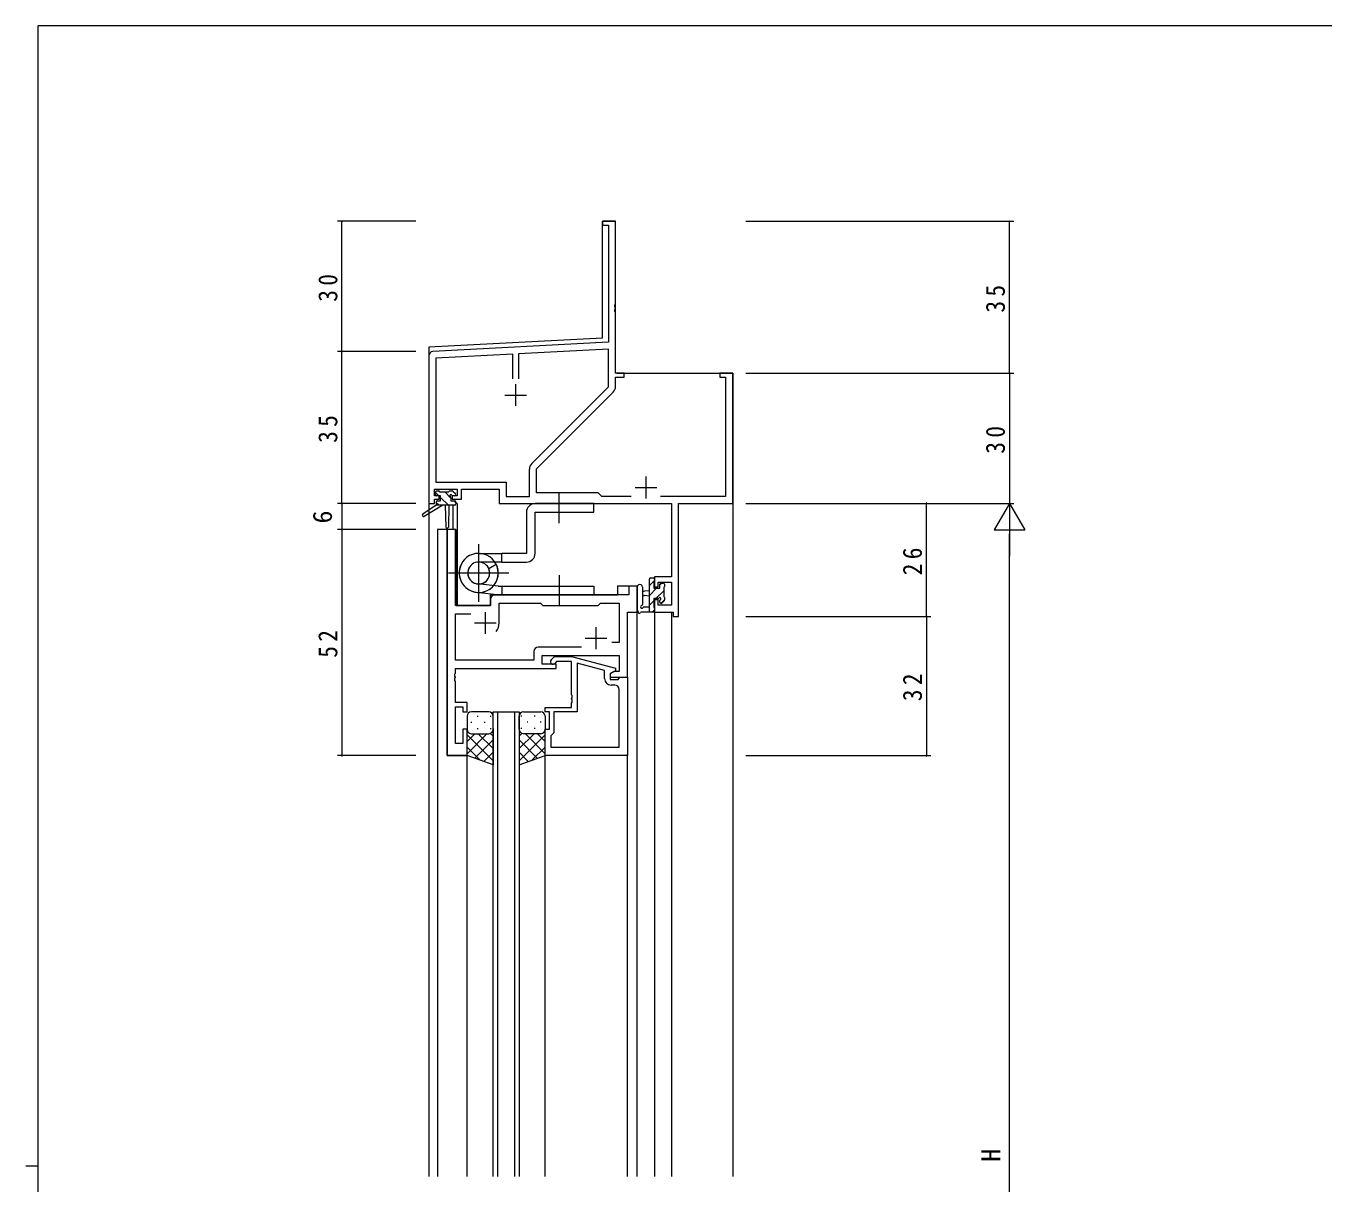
# Model space of a CAD drawing. Units: millimetres on the paper. Extents: x -397 to 397, y -282 to 282.
# Drawn here: x -396.7 to -97.9, y 12.8 to 279.3 of the extents above; entities that cross this region are included whole.
import ezdxf
from ezdxf.enums import TextEntityAlignment as Align

# ---------------------------------------------------------------- set-up
doc = ezdxf.new("R2010")
doc.units = ezdxf.units.MM
for name, color, linetype, lineweight in [('0-1_YKK_ZWAK', 7, 'Continuous', 18), ('0-3_YKK_11', 7, 'Continuous', 18), ('0-4_YKK_12', 2, 'Continuous', 18), ('0-5_YKK_13', 4, 'Continuous', 18), ('0-6_YKK_D', 6, 'Continuous', 18)]:
    doc.layers.add(name, color=color, linetype=linetype, lineweight=lineweight)
doc.styles.add('ＭＳ ゴシック', font='')
doc.styles.get('ＭＳ ゴシック').set_extended_font_data('MS Gothic')

msp = doc.modelspace()

# ---------------------------------------------------------------- linework, layer by layer
at = {"layer": '0-1_YKK_ZWAK'}
for p, q in [((-393.908, -245.688), (-393.908, 279.312)), ((376.092, 279.312), (-393.908, 279.312)), ((-396.708, 16.812), (-393.908, 16.812))]:
    msp.add_line(p, q, dxfattribs=at)
at = {"layer": '0-3_YKK_11'}
for p, q in [((-263.908, 234.312), (-263.908, 233.412)), ((-260.908, 234.312), (-263.908, 234.312)), ((-263.908, 233.412), (-262.538, 233.412)), ((-262.538, 233.412), (-262.538, 206.48)), ((-260.908, 215.271), (-260.908, 234.312)), ((-261.028, 215.087), (-260.908, 215.271)), ((-261.028, 214.537), (-261.028, 215.087)), ((-260.908, 214.354), (-261.028, 214.537)), ((-261.028, 214.087), (-260.908, 214.271)), ((-261.028, 213.537), (-261.028, 214.087)), ((-260.908, 213.354), (-261.028, 213.537)), ((-260.908, 214.271), (-260.908, 214.354)), ((-260.908, 199.312), (-260.908, 213.354)), ((-262.538, 206.48), (-302.961, 204.362)), ((-303.908, 203.363), (-303.908, 169.312)), ((-284.558, 203.694), (-302.278, 202.766)), ((-284.558, 198.012), (-284.558, 203.694)), ((-284.558, 198.012), (-284.558, 203.694)), ((-262.538, 204.848), (-283.258, 203.762)), ((-283.258, 203.762), (-283.258, 198.012)), ((-262.538, 196.187), (-262.538, 204.848)), ((-302.278, 202.766), (-302.278, 174.242)), ((-258.908, 199.312), (-260.908, 199.312)), ((-260.908, 198.412), (-258.908, 198.412)), ((-260.908, 196.258), (-260.908, 198.412)), ((-258.908, 198.412), (-258.908, 199.312)), ((-236.908, 199.312), (-236.908, 198.412)), ((-233.908, 199.312), (-236.908, 199.312)), ((-236.908, 198.412), (-235.538, 198.412)), ((-235.538, 198.412), (-235.538, 170.942)), ((-233.908, 169.312), (-233.908, 199.312)), ((-286.408, 194.312), (-281.408, 194.312)), ((-283.908, 196.812), (-283.908, 191.812)), ((-280.211, 178.515), (-262.538, 196.187)), ((-279.108, 177.312), (-261.435, 194.985)), ((-280.738, 170.942), (-280.738, 177.242)), ((-279.108, 171.812), (-279.108, 177.312)), ((-302.278, 174.242), (-286.078, 174.242)), ((-286.078, 174.242), (-286.078, 170.942)), ((-253.908, 175.512), (-253.908, 170.512)), ((-302.608, 172.612), (-297.408, 172.612)), ((-302.608, 171.112), (-302.608, 172.612)), ((-301.508, 171.112), (-302.608, 171.112)), ((-302.608, 170.312), (-301.508, 170.312)), ((-302.608, 169.312), (-302.608, 170.312)), ((-301.508, 170.312), (-301.508, 171.112)), ((-298.508, 171.112), (-298.508, 170.312)), ((-297.408, 171.112), (-298.508, 171.112)), ((-298.508, 170.312), (-296.408, 170.312)), ((-297.408, 172.612), (-297.408, 171.112)), ((-296.408, 172.612), (-287.708, 172.612)), ((-296.408, 170.312), (-296.408, 172.612)), ((-287.708, 172.612), (-287.708, 169.312)), ((-286.078, 170.942), (-280.738, 170.942)), ((-264.908, 171.812), (-279.108, 171.812)), ((-264.038, 170.942), (-264.908, 171.812)), ((-257.259, 170.942), (-264.038, 170.942)), ((-256.408, 173.012), (-251.408, 173.012)), ((-235.538, 170.942), (-250.558, 170.942)), ((-303.908, 169.312), (-302.608, 169.312)), ((-287.708, 169.312), (-248.038, 169.312)), ((-248.038, 169.312), (-248.038, 152.412)), ((-246.408, 169.312), (-233.908, 169.312)), ((-246.408, 143.312), (-246.408, 169.312)), ((-297.776, 163.312), (-299.706, 163.312)), ((-299.706, 163.312), (-299.706, 111.312)), ((-297.776, 145.812), (-297.776, 163.312)), ((-251.908, 152.412), (-251.908, 150.112)), ((-248.038, 152.412), (-251.908, 152.412)), ((-257.836, 150.312), (-257.836, 148.312)), ((-255.906, 150.312), (-257.836, 150.312)), ((-255.906, 144.312), (-255.906, 150.312)), ((-251.908, 150.112), (-251.108, 150.112)), ((-251.108, 151.212), (-248.038, 151.212)), ((-251.108, 150.112), (-251.108, 151.212)), ((-248.038, 151.212), (-248.038, 145.942)), ((-289.706, 147.312), (-289.706, 145.812)), ((-257.836, 148.312), (-288.706, 148.312)), ((-251.908, 147.112), (-251.908, 144.312)), ((-251.108, 147.112), (-251.908, 147.112)), ((-251.108, 145.942), (-251.108, 147.112)), ((-289.706, 145.812), (-297.776, 145.812)), ((-297.776, 143.882), (-294.256, 143.882)), ((-297.776, 133.242), (-297.776, 143.882)), ((-290.906, 144.312), (-290.906, 139.312)), ((-287.706, 146.382), (-278.176, 146.382)), ((-287.706, 141.812), (-287.706, 146.382)), ((-278.176, 146.382), (-277.606, 145.812)), ((-277.606, 145.812), (-264.906, 145.812)), ((-264.906, 145.812), (-264.336, 146.382)), ((-264.336, 146.382), (-260.036, 146.382)), ((-260.036, 146.382), (-260.036, 137.312)), ((-258.106, 144.312), (-255.906, 144.312)), ((-258.106, 129.312), (-258.106, 144.312)), ((-251.908, 144.312), (-247.608, 144.312)), ((-248.038, 145.942), (-251.108, 145.942)), ((-247.608, 144.312), (-247.608, 143.312)), ((-293.406, 141.812), (-288.406, 141.812)), ((-265.406, 140.812), (-265.406, 135.812)), ((-247.608, 143.312), (-246.408, 143.312)), ((-267.906, 138.312), (-262.906, 138.312)), ((-279.736, 135.242), (-279.736, 133.242)), ((-268.756, 136.242), (-278.736, 136.242)), ((-268.756, 136.242), (-278.736, 136.242)), ((-260.036, 137.312), (-261.74, 137.312)), ((-279.736, 133.242), (-297.776, 133.242)), ((-277.806, 134.312), (-260.036, 134.312)), ((-277.806, 132.312), (-277.806, 134.312)), ((-274.606, 132.312), (-277.806, 132.312)), ((-275.732, 133.337), (-274.957, 134.112)), ((-274.957, 134.112), (-271.012, 134.112)), ((-274.46, 132.912), (-274.884, 132.488)), ((-274.606, 131.312), (-274.606, 132.312)), ((-271.008, 132.912), (-274.46, 132.912)), ((-271.012, 134.112), (-260.908, 131.405)), ((-271.008, 125.271), (-271.008, 132.912)), ((-269.708, 132.521), (-269.708, 121.312)), ((-263.408, 130.833), (-269.708, 132.521)), ((-260.036, 134.312), (-260.036, 130.612)), ((-297.896, 130.087), (-297.776, 130.271)), ((-297.896, 129.537), (-297.896, 130.087)), ((-297.776, 129.354), (-297.896, 129.537)), ((-297.896, 129.087), (-297.776, 129.271)), ((-297.896, 128.537), (-297.896, 129.087)), ((-297.776, 128.354), (-297.896, 128.537)), ((-297.776, 131.312), (-274.606, 131.312)), ((-297.776, 130.271), (-297.776, 131.312)), ((-297.776, 129.271), (-297.776, 129.354)), ((-263.408, 129.012), (-263.408, 130.833)), ((-260.908, 130.805), (-262.108, 130.112)), ((-262.108, 130.112), (-262.108, 128.812)), ((-262.108, 128.812), (-260.308, 128.812)), ((-261.24, 130.612), (-262.106, 130.112)), ((-262.106, 130.112), (-262.106, 129.312)), ((-262.106, 129.312), (-258.106, 129.312)), ((-260.036, 130.612), (-261.24, 130.612)), ((-260.908, 131.405), (-260.908, 130.805)), ((-260.308, 128.812), (-260.108, 129.012)), ((-260.108, 129.012), (-259.808, 129.312)), ((-259.808, 129.312), (-258.108, 129.312)), ((-258.108, 129.312), (-258.108, 111.312)), ((-297.776, 123.512), (-297.776, 128.354)), ((-261.038, 127.512), (-261.908, 127.512)), ((-260.038, 113.242), (-260.038, 126.512)), ((-295.106, 123.512), (-297.776, 123.512)), ((-297.776, 122.512), (-296.106, 122.512)), ((-297.776, 114.012), (-297.776, 122.512)), ((-296.106, 122.512), (-296.106, 121.312)), ((-295.106, 121.312), (-295.106, 123.512)), ((-270.888, 125.087), (-271.008, 125.271)), ((-271.008, 124.354), (-270.888, 124.537)), ((-271.008, 124.271), (-271.008, 124.354)), ((-270.888, 124.087), (-271.008, 124.271)), ((-271.008, 123.354), (-270.888, 123.537)), ((-271.008, 122.312), (-271.008, 123.354)), ((-270.888, 124.537), (-270.888, 125.087)), ((-270.888, 123.537), (-270.888, 124.087)), ((-296.106, 121.312), (-295.106, 121.312)), ((-277.108, 122.312), (-271.008, 122.312)), ((-277.108, 121.312), (-277.108, 122.312)), ((-276.108, 121.312), (-277.108, 121.312)), ((-276.108, 117.312), (-276.108, 121.312)), ((-275.108, 121.312), (-275.108, 116.512)), ((-269.708, 121.312), (-275.108, 121.312)), ((-296.106, 117.312), (-296.106, 114.012)), ((-295.106, 117.312), (-296.106, 117.312)), ((-295.106, 111.312), (-295.106, 117.312)), ((-277.108, 117.312), (-276.108, 117.312)), ((-277.108, 111.312), (-277.108, 117.312)), ((-296.106, 114.012), (-297.776, 114.012)), ((-275.608, 116.012), (-275.808, 115.812)), ((-275.808, 115.812), (-275.808, 113.242)), ((-275.108, 116.512), (-275.608, 116.012)), ((-299.706, 111.312), (-295.106, 111.312)), ((-258.108, 111.312), (-277.108, 111.312)), ((-275.808, 113.242), (-260.038, 113.242)), ((-275.808, 113.242), (-260.038, 113.242))]:
    msp.add_line(p, q, dxfattribs=at)
for centre, radius, start, end in [((-302.908, 203.363), 1, 93.00003, 180), ((-262.708, 196.258), 1.8, 314.99999, 359.99998), ((-278.938, 177.242), 1.8, 134.99999, 179.99998), ((-288.706, 147.312), 1, 90.00001, 179.99999), ((-290.906, 141.812), 3.2, 321.63348, 359.99999), ((-278.736, 135.242), 1, 90.00001, 179.99999), ((-275.308, 132.912), 0.6, 134.99999, 315.00001), ((-261.908, 129.012), 1.5, 180.00001, 269.99999), ((-261.038, 126.512), 1, 0.00001, 89.99999)]:
    msp.add_arc(centre, radius, start, end, dxfattribs=at)
at = {"layer": '0-4_YKK_12'}
for p, q in [((-263.908, 207.41), (-263.908, 234.312)), ((-263.908, 234.312), (-260.908, 234.312)), ((-260.908, 199.312), (-260.908, 234.312)), ((-263.908, 207.41), (-303.908, 205.314)), ((-303.908, 205.314), (-303.908, 14.312)), ((-260.608, 199.312), (-233.908, 199.312)), ((-233.908, 199.312), (-233.908, 14.312)), ((-298.408, 168.912), (-298.408, 163.312)), ((-297.408, 169.312), (-297.708, 169.312)), ((-297.408, 169.312), (-297.408, 145.812)), ((-297.708, 163.312), (-301.908, 163.312)), ((-301.908, 163.312), (-301.908, 14.312)), ((-299.706, 111.312), (-299.706, 163.312)), ((-297.708, 163.312), (-297.708, 145.812)), ((-260.408, 150.312), (-260.408, 148.312)), ((-255.908, 150.312), (-260.408, 150.312)), ((-255.908, 14.312), (-255.908, 150.312)), ((-289.708, 148.312), (-260.408, 148.312)), ((-289.708, 145.812), (-289.708, 148.312)), ((-297.708, 145.812), (-289.708, 145.812)), ((-258.106, 144.311), (-255.908, 144.311)), ((-258.106, 129.312), (-258.106, 144.311)), ((-251.908, 144.312), (-251.908, 14.312)), ((-248.008, 144.312), (-248.008, 14.312)), ((-258.408, 129.312), (-258.106, 129.312)), ((-289.11, 121.312), (-283.11, 121.312)), ((-289.11, 14.312), (-289.11, 121.312)), ((-288.11, 121.312), (-288.11, 14.312)), ((-284.11, 14.312), (-284.11, 121.312)), ((-283.11, 121.312), (-283.11, 14.312)), ((-295.108, 111.312), (-299.706, 111.312)), ((-295.108, 14.312), (-295.108, 111.312)), ((-277.108, 14.312), (-277.108, 111.312)), ((-258.108, 14.312), (-258.108, 111.612))]:
    msp.add_line(p, q, dxfattribs=at)
at = {"layer": '0-5_YKK_13'}
for p, q in [((-301.588, 171.112), (-302.408, 171.932)), ((-302.408, 171.412), (-302.408, 171.912)), ((-302.108, 172.212), (-301.608, 172.212)), ((-301.208, 171.112), (-302.108, 171.112)), ((-301.408, 172.012), (-299.308, 172.012)), ((-301.208, 169.912), (-301.208, 171.112)), ((-299.388, 168.912), (-301.208, 170.733)), ((-298.808, 170.578), (-300.243, 172.012)), ((-299.108, 172.212), (-298.508, 172.212)), ((-298.808, 170.651), (-298.808, 169.912)), ((-298.008, 171.112), (-298.347, 171.112)), ((-298.296, 172.124), (-297.796, 171.624)), ((-273.91, 164.811), (-273.91, 171.811)), ((-302.208, 168.912), (-305.275, 166.862)), ((-300.708, 168.912), (-304.953, 166.355)), ((-302.208, 169.612), (-302.208, 168.912)), ((-301.633, 168.912), (-302.208, 169.488)), ((-298.008, 168.912), (-302.208, 168.912)), ((-301.908, 169.912), (-301.208, 169.912)), ((-300.108, 168.912), (-300.006, 163.904)), ((-299.306, 168.912), (-299.406, 163.904)), ((-298.808, 169.912), (-298.008, 169.912)), ((-297.708, 169.478), (-298.143, 169.912)), ((-297.708, 169.612), (-297.708, 169.212)), ((-265.91, 169.311), (-279.411, 169.313)), ((-265.91, 167.313), (-265.91, 169.311)), ((-279.411, 167.313), (-265.91, 167.313)), ((-279.411, 157.836), (-279.411, 167.313)), ((-292.411, 146.663), (-292.411, 159.96)), ((-292.411, 157.836), (-287.11, 157.836)), ((-287.11, 155.836), (-292.411, 155.836)), ((-287.11, 155.836), (-287.11, 157.836)), ((-287.11, 155.836), (-281.411, 155.836)), ((-285.481, 153.311), (-299.34, 153.311)), ((-290.105, 154.34), (-288.38, 155.336)), ((-273.915, 152.811), (-273.915, 145.811)), ((-287.911, 150.311), (-292.669, 150.799)), ((-287.911, 150.311), (-265.915, 150.311)), ((-287.111, 150.311), (-287.111, 148.311)), ((-265.915, 150.311), (-265.915, 148.311)), ((-255.908, 150.04), (-255.908, 144.878)), ((-254.708, 150.04), (-254.705, 146.079)), ((-253.108, 144.312), (-253.108, 151.912)), ((-251.908, 151.603), (-253.108, 150.403)), ((-251.454, 149.812), (-253.108, 148.158)), ((-252.808, 152.212), (-252.208, 152.212)), ((-252.108, 151.112), (-252.108, 149.812)), ((-252.108, 149.812), (-250.708, 149.812)), ((-251.908, 151.912), (-251.908, 151.312)), ((-250.254, 151.012), (-250.708, 150.558)), ((-250.708, 149.812), (-250.708, 150.712)), ((-250.408, 151.012), (-249.908, 151.012)), ((-249.808, 150.012), (-249.808, 147.912)), ((-249.608, 150.712), (-249.608, 150.212)), ((-288.125, 148.323), (-292.893, 148.837)), ((-288.125, 148.323), (-292.893, 148.837)), ((-287.911, 148.311), (-265.915, 148.311)), ((-253.108, 149.212), (-254.253, 149.11)), ((-253.108, 148.012), (-254.253, 148.114)), ((-252.108, 146.913), (-253.108, 145.913)), ((-252.108, 147.412), (-252.108, 145.412)), ((-251.169, 147.412), (-252.108, 147.412)), ((-249.808, 149.213), (-251.609, 147.412)), ((-250.708, 146.612), (-250.708, 146.951)), ((-249.608, 147.168), (-250.46, 146.317)), ((-249.696, 146.9), (-250.196, 146.4)), ((-249.608, 147.712), (-249.608, 147.112)), ((-252.208, 144.312), (-254.889, 144.312)), ((-254.289, 145.512), (-253.108, 145.512)), ((-251.908, 144.868), (-252.464, 144.312)), ((-251.908, 145.212), (-251.908, 144.612)), ((-295.11, 120.312), (-295.11, 117.312)), ((-290.11, 121.312), (-294.11, 121.312)), ((-292.775, 120.364), (-292.575, 120.364)), ((-289.745, 120.364), (-289.545, 120.364)), ((-289.11, 117.312), (-289.11, 120.312)), ((-283.112, 117.312), (-283.112, 120.312)), ((-282.477, 120.364), (-282.677, 120.364)), ((-282.112, 121.312), (-278.112, 121.312)), ((-279.447, 120.364), (-279.647, 120.364)), ((-277.112, 120.312), (-277.112, 117.312)), ((-295.11, 111.312), (-295.11, 117.312)), ((-294.19, 118.949), (-293.99, 118.949)), ((-292.775, 117.534), (-292.575, 117.534)), ((-291.16, 118.949), (-290.96, 118.949)), ((-289.745, 117.534), (-289.545, 117.534)), ((-289.11, 117.534), (-289.11, 109.169)), ((-283.112, 117.534), (-283.112, 109.169)), ((-282.477, 117.534), (-282.677, 117.534)), ((-281.062, 118.949), (-281.262, 118.949)), ((-279.447, 117.534), (-279.647, 117.534)), ((-278.032, 118.949), (-278.232, 118.949)), ((-277.112, 111.312), (-277.112, 117.312)), ((-290.49, 116.313), (-295.11, 111.692)), ((-293.318, 116.312), (-295.11, 114.521)), ((-295.11, 116.044), (-289.11, 110.044)), ((-294.11, 116.312), (-290.51, 116.312)), ((-293.71, 116.312), (-290.11, 116.312)), ((-289.11, 114.864), (-293.306, 110.668)), ((-292.55, 116.312), (-289.11, 112.873)), ((-289.778, 116.369), (-289.11, 115.701)), ((-282.444, 116.369), (-283.112, 115.701)), ((-279.672, 116.312), (-283.112, 112.873)), ((-277.112, 116.044), (-283.112, 110.044)), ((-283.112, 114.864), (-278.916, 110.668)), ((-278.512, 116.312), (-282.112, 116.312)), ((-281.732, 116.313), (-277.112, 111.692)), ((-278.112, 116.312), (-281.712, 116.312)), ((-278.904, 116.312), (-277.112, 114.521)), ((-295.11, 113.216), (-292.149, 110.255)), ((-289.11, 109.169), (-295.11, 111.312)), ((-289.11, 112.035), (-291.222, 109.924)), ((-283.112, 112.035), (-281, 109.924)), ((-283.112, 109.169), (-277.112, 111.312)), ((-277.112, 113.216), (-280.073, 110.255))]:
    msp.add_line(p, q, dxfattribs=at)
msp.add_lwpolyline([(-281.411, 167.313), (-281.411, 157.836), (-287.11, 157.836)], dxfattribs=at)
for centre, radius, start, end in [((-302.108, 171.912), 0.3, 90, 180), ((-302.108, 171.412), 0.3, 180, 270), ((-301.608, 172.012), 0.2, 0, 90), ((-299.108, 172.012), 0.2, 90, 180), ((-298.808, 171.112), 0.25, 33.05573, 236.94427), ((-299.108, 170.651), 0.3, 0, 56.94427), ((-298.347, 171.412), 0.3, 213.05573, 270), ((-298.508, 171.912), 0.3, 45, 90), ((-298.008, 171.412), 0.3, 270, 45), ((-301.908, 169.612), 0.3, 90, 180), ((-298.008, 169.612), 0.3, 0, 90), ((-298.008, 169.212), 0.3, 270, 0), ((-279.411, 167.313), 2, 90, 180), ((-305.108, 166.612), 0.3, 123.76905, 301.06147), ((-299.706, 163.91), 0.3, 181.16963, 358.85539), ((-292.411, 153.336), 4.5, 90, 26.3878), ((-292.411, 153.311), 4.5, 147.39768, 83.84229), ((-292.411, 153.311), 2.525, 90, 24.04725), ((-292.411, 153.311), 2.525, 147.39768, 84.14137), ((-281.411, 157.836), 2, 270, 0), ((-255.308, 150.04), 0.6, 0.04023, 180.04023), ((-252.808, 151.912), 0.3, 90, 180), ((-252.208, 151.912), 0.3, 0, 90), ((-252.108, 151.312), 0.2, 270, 0), ((-250.408, 150.712), 0.3, 90, 180), ((-249.908, 150.712), 0.3, 0, 90), ((-249.808, 150.212), 0.2, 270, 0), ((-287.911, 150.311), 2, 263.84229, 269.99997), ((-284.411, 150.311), 2, 266.45776, 269.99995), ((-254.208, 148.612), 0.5, 95.09207, 264.90793), ((-251.169, 147.712), 0.3, 270, 326.94427), ((-250.708, 147.412), 0.25, 303.05573, 146.94427), ((-250.408, 146.951), 0.3, 123.05573, 180), ((-250.408, 146.612), 0.3, 180, 315), ((-249.808, 147.712), 0.2, 0, 90), ((-249.908, 147.112), 0.3, 315, 0), ((-255.608, 144.878), 0.3, 180, 229.47122), ((-255.998, 144.422), 0.3, 349.47122, 49.47122), ((-255.408, 144.312), 0.3, 169.47122, 330), ((-254.889, 144.012), 0.3, 90, 150), ((-254.808, 145.512), 0.3, 109.18976, 330), ((-255.005, 146.079), 0.3, 289.18976, 0.04023), ((-254.289, 145.212), 0.3, 90, 150), ((-252.208, 144.612), 0.3, 270, 0), ((-252.108, 145.212), 0.2, 360, 90), ((-294.11, 120.312), 1, 90, 180), ((-290.11, 120.312), 1, 0, 90), ((-282.112, 120.312), 1, 90, 180), ((-278.112, 120.312), 1, 0, 90), ((-294.11, 117.312), 1, 180, 270), ((-294.11, 117.312), 1, 180, 270), ((-290.11, 117.312), 1, 270, 0), ((-290.11, 117.312), 1, 270, 0), ((-282.112, 117.312), 1, 180, 270), ((-282.112, 117.312), 1, 180, 270), ((-278.112, 117.312), 1, 270, 0), ((-278.112, 117.312), 1, 270, 0)]:
    msp.add_arc(centre, radius, start, end, dxfattribs=at)
at = {"layer": '0-6_YKK_D'}
for p, q in [((-306.908, 234.312), (-324.908, 234.312)), ((-323.908, 204.312), (-323.908, 234.312)), ((-230.908, 234.312), (-169.146, 234.312)), ((-170.146, 199.312), (-170.146, 234.312)), ((-306.908, 204.312), (-324.908, 204.312)), ((-306.908, 204.312), (-324.908, 204.312)), ((-323.908, 169.312), (-323.908, 204.312)), ((-230.908, 199.312), (-169.146, 199.312)), ((-230.908, 199.312), (-169.146, 199.312)), ((-170.146, 199.312), (-170.146, 169.312)), ((-306.908, 169.312), (-324.908, 169.312)), ((-306.908, 169.312), (-324.908, 169.312)), ((-323.908, 169.312), (-323.908, 163.312)), ((-230.908, 169.312), (-188.261, 169.312)), ((-230.908, 169.312), (-169.146, 169.312)), ((-230.908, 169.312), (-169.146, 169.312)), ((-189.261, 143.312), (-189.261, 169.312)), ((-170.146, 169.312), (-173.646, 163.25)), ((-170.146, 169.312), (-170.146, 157.188)), ((-170.146, 169.312), (-166.646, 163.25)), ((-306.908, 163.312), (-324.908, 163.312)), ((-306.908, 163.312), (-324.908, 163.312)), ((-323.908, 163.312), (-323.908, 111.312)), ((-173.646, 163.25), (-166.646, 163.25)), ((-170.146, -123.688), (-170.146, 162.312)), ((-230.908, 143.312), (-188.261, 143.312)), ((-230.908, 143.312), (-188.261, 143.312)), ((-189.261, 143.312), (-189.261, 111.312)), ((-306.908, 111.312), (-324.908, 111.312)), ((-230.908, 111.312), (-188.261, 111.312))]:
    msp.add_line(p, q, dxfattribs=at)
for centre, start, end in [((-323.908, 234.312), 90, 270), ((-323.908, 234.312), 270, 90), ((-170.146, 234.312), 90, 270), ((-170.146, 234.312), 270, 90), ((-323.908, 204.312), 90, 270), ((-323.908, 204.312), 90, 270), ((-323.908, 204.312), 270, 90), ((-323.908, 204.312), 270, 90), ((-170.146, 199.312), 90, 270), ((-170.146, 199.312), 90, 270), ((-170.146, 199.312), 270, 90), ((-170.146, 199.312), 270, 90), ((-323.908, 169.312), 90, 270), ((-323.908, 169.312), 90, 270), ((-323.908, 169.312), 270, 90), ((-323.908, 169.312), 270, 90), ((-189.261, 169.312), 90, 270), ((-189.261, 169.312), 270, 90), ((-323.908, 163.312), 90, 270), ((-323.908, 163.312), 90, 270), ((-323.908, 163.312), 270, 90), ((-323.908, 163.312), 270, 90), ((-189.261, 143.312), 90, 270), ((-189.261, 143.312), 90, 270), ((-189.261, 143.312), 270, 90), ((-189.261, 143.312), 270, 90), ((-323.908, 111.312), 90, 270), ((-323.908, 111.312), 270, 90), ((-189.261, 111.312), 90, 270), ((-189.261, 111.312), 270, 90)]:
    msp.add_arc(centre, 0.106, start, end, dxfattribs=at)

# ---------------------------------------------------------------- texts
at = {"layer": '0-6_YKK_D', "color": 7, "style": 'ＭＳ ゴシック'}
for s, p in [('6', (-324.908, 164.712)), ('H', (-170.946, 17.712))]:
    msp.add_text(s, height=4.399, rotation=90, dxfattribs=at).set_placement(p, align=Align.BOTTOM_LEFT)
at = {"layer": '0-6_YKK_D', "color": 7, "char_height": 4.399, "attachment_point": 7, "rotation": 90, "style": 'ＭＳ ゴシック'}
for s, insert in [('\\T1.37;\\W0.9;30', (-324.908, 215.792)), ('\\T1.37;\\W0.9;35', (-171.146, 213.292)), ('\\T1.37;\\W0.9;35', (-324.908, 183.292)), ('\\T1.37;\\W0.9;30', (-171.146, 180.792)), ('\\T1.37;\\W0.9;26', (-190.261, 152.792)), ('\\T1.37;\\W0.9;52', (-324.908, 133.792)), ('\\T1.37;\\W0.9;32', (-190.261, 123.792))]:
    msp.add_mtext(s, dxfattribs=dict(at, insert=insert))

doc.saveas('drawing.dxf')
